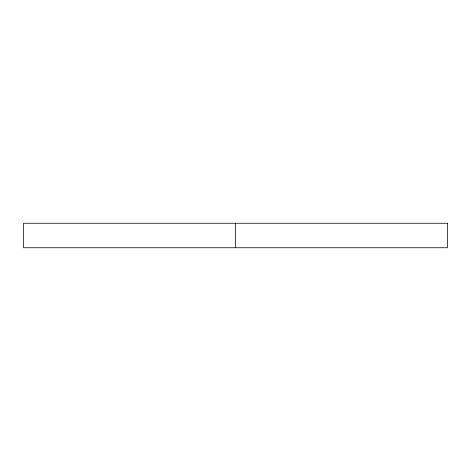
<?xml version="1.0" encoding="UTF-8"?>
<svg xmlns="http://www.w3.org/2000/svg" width="471" height="471" viewBox="0 0 471 471"><rect width="100%" height="100%" fill="white"/><g stroke="black" fill="none" stroke-linecap="round" stroke-linejoin="round"><path stroke-width="0.71" d="M235.5 223.26L235.5 247.74M447.45 223.26L23.55 223.26L23.55 247.74L447.45 247.74L447.45 223.26"/></g></svg>
